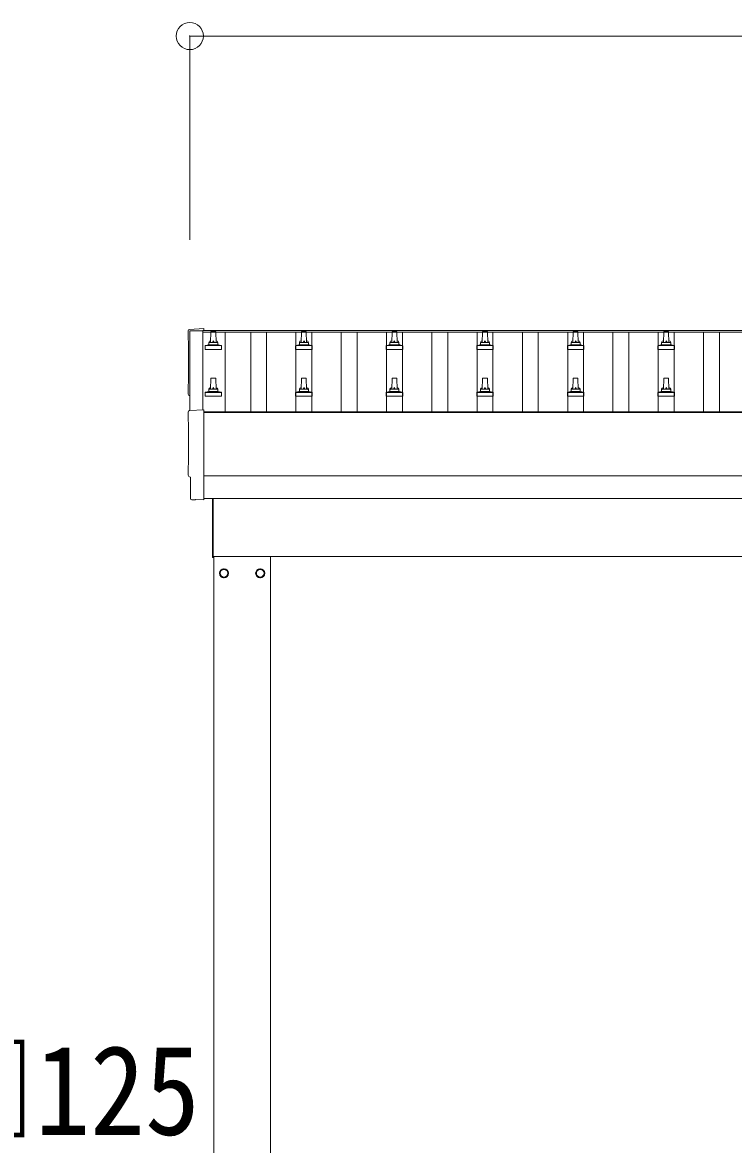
# Model space of a CAD drawing. Units: millimetres at full size, sheet at 1:60; details may follow other scales. Extents: x -16864 to 16864, y -11640 to 11640.
# Drawn here: x -11391 to -9821, y -5492 to -3015 of the extents above; entities that cross this region are included whole.
import ezdxf
from ezdxf.enums import TextEntityAlignment as Align

# ---------------------------------------------------------------- set-up
doc = ezdxf.new("R2010")
doc.units = ezdxf.units.MM
doc.header["$LTSCALE"] = 60
doc.header["$PDMODE"] = 32
doc.header["$PDSIZE"] = 60
for name, color, linetype, lineweight in [('0-2_TEXT1', 4, 'Continuous', 9), ('0-5_ELV2', 5, 'Continuous', 5), ('0-8_TABLE1', 6, 'Continuous', 9)]:
    doc.layers.add(name, color=color, linetype=linetype, lineweight=lineweight)
doc.styles.add('ＭＳ ゴシック', font='')
doc.styles.get('ＭＳ ゴシック').set_extended_font_data('MS Gothic')

msp = doc.modelspace()

# ---------------------------------------------------------------- linework, layer by layer
at = {"layer": '0-2_TEXT1'}
for p, q in [((-10992.98, -3694.86), (-10992.98, -3870.35)), ((-10992.98, -3694.86), (-6146.98, -3694.86)), ((-10992.98, -3698.45), (-6146.98, -3698.45)), ((-11022.55, -3871.89), (-10990.98, -3870.24)), ((-10990.98, -3870.24), (-10990.98, -4069.1)), ((-10990.98, -3874.47), (-6148.98, -3874.47)), ((-10990.98, -3876.36), (-6148.98, -3876.36)), ((-6148.98, -4016.25), (-10990.98, -4016.25)), ((-11010.62, -4069.1), (-11017.53, -4068.74)), ((-10990.98, -4066.07), (-6148.98, -4066.07)), ((-10971.98, -4196.47), (-10971.98, -4066.17)), ((-10969.98, -4066.17), (-10969.98, -4196.47)), ((-10969.98, -4196.47), (-10971.98, -4196.47)), ((-10969.98, -4193.97), (-6273.98, -4193.97)), ((-10968.98, -7193.97), (-10968.98, -4193.97)), ((-10843.98, -4193.97), (-10843.98, -7193.97)), ((-10937.89, -4230.72), (-10937.99, -4230.72)), ((-10937.89, -4231.22), (-10937.99, -4231.22)), ((-10875.08, -4230.72), (-10874.98, -4230.72)), ((-10875.08, -4231.22), (-10874.98, -4231.22))]:
    msp.add_line(p, q, dxfattribs=at)
for points in [[(-11022.55, -3692.46), (-10990.98, -3690.81), (-10990.98, -3694.86)], [(-11021.98, -3871.86), (-11021.98, -3695.83), (-10992.98, -3695.83)], [(-11020.37, -4065.75), (-11020.37, -4018.72), (-11020.97, -4018.72)], [(-11009.87, -4068.83), (-11009.21, -4068.19), (-10990.98, -4069.1)]]:
    msp.add_lwpolyline(points, dxfattribs=at)
for points in [[(-10946.48, -4221.16), (-10954.98, -4226.07), (-10954.98, -4235.88), (-10946.48, -4240.79), (-10937.98, -4235.88), (-10937.98, -4226.07)], [(-10866.48, -4221.16), (-10857.98, -4226.07), (-10857.98, -4235.88), (-10866.48, -4240.79), (-10874.98, -4235.88), (-10874.98, -4226.07)]]:
    msp.add_lwpolyline(points, close=True, dxfattribs=at)
for centre, radius in [((-10946.48, -4230.97), 10), ((-10946.48, -4230.97), 8.5), ((-10866.48, -4230.97), 10), ((-10866.48, -4230.97), 8.5)]:
    msp.add_circle(centre, radius, dxfattribs=at)
for centre, start, end in [((-10946.48, -4230.97), 171.25399, 188.74601), ((-10946.48, -4230.97), 111.25399, 128.74601), ((-10946.48, -4230.97), 51.25399, 68.74601), ((-10946.48, -4230.97), 1.66581, 8.74601), ((-10946.48, -4230.97), 351.25399, 358.33419), ((-10866.48, -4230.97), 171.25399, 178.33419), ((-10866.48, -4230.97), 181.66581, 188.74601), ((-10866.48, -4230.97), 111.25399, 128.74601), ((-10866.48, -4230.97), 51.25399, 68.74601), ((-10866.48, -4230.97), 351.25399, 8.74601), ((-10946.48, -4230.97), 231.25399, 248.74601), ((-10946.48, -4230.97), 291.25399, 308.74601), ((-10866.48, -4230.97), 231.25399, 248.74601), ((-10866.48, -4230.97), 291.25399, 308.74601)]:
    msp.add_arc(centre, 8.6, start, end, dxfattribs=at)
for centre, major_axis, ratio, start_param, end_param in [((-11022.4, -3695.46), (-3, 0), 0.99863, 4.7647489, 6.2979817), ((-15788.26, -3765.88), (4763.38, 0), 0.99863, 6.2686928, 6.2979817), ((-11020.97, -3834.88), (-4.41, 0), 0.99863, 6.2686928, 7.6252171), ((-11022.4, -3874.89), (-3, 0), 0.99863, 4.7647489, 6.2979817), ((-15788.26, -3945.32), (4763.38, 0), 0.99863, 6.2686928, 6.2979817), ((-11020.97, -4014.32), (-4.41, 0), 0.99863, 6.2686928, 7.8539816), ((-11017.37, -4065.74), (-2.18, -2.07), 0.9974, 5.5252311, 7.0411395), ((-11010.56, -4068.1), (-0.727, -0.69), 0.9974, 0.7579542, 1.5707963)]:
    msp.add_ellipse(centre, major_axis=major_axis, ratio=ratio, start_param=start_param, end_param=end_param, dxfattribs=at)
at = {"layer": '0-5_ELV2'}
for p, q in [((-10975.98, -3721.38), (-10975.26, -3697.86)), ((-10974.26, -3696.88), (-10965.71, -3696.88)), ((-10964.71, -3697.86), (-10963.98, -3721.38)), ((-10775.98, -3721.38), (-10775.26, -3697.86)), ((-10774.26, -3696.88), (-10765.71, -3696.88)), ((-10764.71, -3697.86), (-10763.98, -3721.38)), ((-10575.98, -3721.38), (-10575.26, -3697.86)), ((-10574.26, -3696.88), (-10565.71, -3696.88)), ((-10564.71, -3697.86), (-10563.98, -3721.38)), ((-10375.98, -3721.38), (-10375.26, -3697.86)), ((-10374.26, -3696.88), (-10365.71, -3696.88)), ((-10364.71, -3697.86), (-10363.98, -3721.38)), ((-10175.98, -3721.38), (-10175.26, -3697.86)), ((-10174.26, -3696.88), (-10165.71, -3696.88)), ((-10164.71, -3697.86), (-10163.98, -3721.38)), ((-9975.98, -3721.38), (-9975.26, -3697.86)), ((-9974.26, -3696.88), (-9965.71, -3696.88)), ((-9964.71, -3697.86), (-9963.98, -3721.38)), ((-10988.23, -3736.88), (-10988.23, -3729.17)), ((-10951.73, -3736.88), (-10988.23, -3736.88)), ((-10987.85, -3728.38), (-10952.12, -3728.38)), ((-10987.47, -3728.19), (-10980.75, -3726.57)), ((-10980.37, -3726.38), (-10959.6, -3726.38)), ((-10979.98, -3725.59), (-10979.98, -3721.38)), ((-10978.98, -3721.38), (-10960.98, -3721.38)), ((-10959.98, -3725.59), (-10959.98, -3721.38)), ((-10952.5, -3728.19), (-10959.22, -3726.57)), ((-10951.73, -3736.88), (-10951.73, -3729.17)), ((-10788.23, -3736.88), (-10788.23, -3729.17)), ((-10751.73, -3736.88), (-10788.23, -3736.88)), ((-10787.85, -3728.38), (-10752.12, -3728.38)), ((-10787.47, -3728.19), (-10780.75, -3726.57)), ((-10780.37, -3726.38), (-10759.6, -3726.38)), ((-10779.98, -3725.59), (-10779.98, -3721.38)), ((-10778.98, -3721.38), (-10760.98, -3721.38)), ((-10759.98, -3725.59), (-10759.98, -3721.38)), ((-10752.5, -3728.19), (-10759.22, -3726.57)), ((-10751.73, -3736.88), (-10751.73, -3729.17)), ((-10588.23, -3736.88), (-10588.23, -3729.17)), ((-10551.73, -3736.88), (-10588.23, -3736.88)), ((-10587.85, -3728.38), (-10552.12, -3728.38)), ((-10587.47, -3728.19), (-10580.75, -3726.57)), ((-10580.37, -3726.38), (-10559.6, -3726.38)), ((-10579.98, -3725.59), (-10579.98, -3721.38)), ((-10578.98, -3721.38), (-10560.98, -3721.38)), ((-10559.98, -3725.59), (-10559.98, -3721.38)), ((-10552.5, -3728.19), (-10559.22, -3726.57)), ((-10551.73, -3736.88), (-10551.73, -3729.17)), ((-10388.23, -3736.88), (-10388.23, -3729.17)), ((-10351.73, -3736.88), (-10388.23, -3736.88)), ((-10387.85, -3728.38), (-10352.12, -3728.38)), ((-10387.47, -3728.19), (-10380.75, -3726.57)), ((-10380.37, -3726.38), (-10359.6, -3726.38)), ((-10379.98, -3725.59), (-10379.98, -3721.38)), ((-10378.98, -3721.38), (-10360.98, -3721.38)), ((-10359.98, -3725.59), (-10359.98, -3721.38)), ((-10352.5, -3728.19), (-10359.22, -3726.57)), ((-10351.73, -3736.88), (-10351.73, -3729.17)), ((-10188.23, -3736.88), (-10188.23, -3729.17)), ((-10151.73, -3736.88), (-10188.23, -3736.88)), ((-10187.85, -3728.38), (-10152.12, -3728.38)), ((-10187.47, -3728.19), (-10180.75, -3726.57)), ((-10180.37, -3726.38), (-10159.6, -3726.38)), ((-10179.98, -3725.59), (-10179.98, -3721.38)), ((-10178.98, -3721.38), (-10160.98, -3721.38)), ((-10159.98, -3725.59), (-10159.98, -3721.38)), ((-10152.5, -3728.19), (-10159.22, -3726.57)), ((-10151.73, -3736.88), (-10151.73, -3729.17)), ((-9988.23, -3736.88), (-9988.23, -3729.17)), ((-9951.73, -3736.88), (-9988.23, -3736.88)), ((-9987.85, -3728.38), (-9952.12, -3728.38)), ((-9987.47, -3728.19), (-9980.75, -3726.57)), ((-9980.37, -3726.38), (-9959.6, -3726.38)), ((-9979.98, -3725.59), (-9979.98, -3721.38)), ((-9978.98, -3721.38), (-9960.98, -3721.38)), ((-9959.98, -3725.59), (-9959.98, -3721.38)), ((-9952.5, -3728.19), (-9959.22, -3726.57)), ((-9951.73, -3736.88), (-9951.73, -3729.17)), ((-10975.98, -3824.71), (-10975.26, -3801.19)), ((-10974.26, -3800.21), (-10965.71, -3800.21)), ((-10964.71, -3801.19), (-10963.98, -3824.71)), ((-10775.98, -3824.71), (-10775.26, -3801.19)), ((-10774.26, -3800.21), (-10765.71, -3800.21)), ((-10764.71, -3801.19), (-10763.98, -3824.71)), ((-10575.98, -3824.71), (-10575.26, -3801.19)), ((-10574.26, -3800.21), (-10565.71, -3800.21)), ((-10564.71, -3801.19), (-10563.98, -3824.71)), ((-10375.98, -3824.71), (-10375.26, -3801.19)), ((-10374.26, -3800.21), (-10365.71, -3800.21)), ((-10364.71, -3801.19), (-10363.98, -3824.71)), ((-10175.98, -3824.71), (-10175.26, -3801.19)), ((-10174.26, -3800.21), (-10165.71, -3800.21)), ((-10164.71, -3801.19), (-10163.98, -3824.71)), ((-9975.98, -3824.71), (-9975.26, -3801.19)), ((-9974.26, -3800.21), (-9965.71, -3800.21)), ((-9964.71, -3801.19), (-9963.98, -3824.71)), ((-10988.23, -3840.21), (-10988.23, -3832.5)), ((-10987.85, -3831.71), (-10952.12, -3831.71)), ((-10987.47, -3831.53), (-10980.75, -3829.9)), ((-10980.37, -3829.71), (-10959.6, -3829.71)), ((-10979.98, -3828.93), (-10979.98, -3824.71)), ((-10978.98, -3824.71), (-10960.98, -3824.71)), ((-10959.98, -3828.93), (-10959.98, -3824.71)), ((-10952.5, -3831.53), (-10959.22, -3829.9)), ((-10951.73, -3840.21), (-10951.73, -3832.5)), ((-10788.23, -3840.21), (-10788.23, -3832.5)), ((-10787.85, -3831.71), (-10752.12, -3831.71)), ((-10787.47, -3831.53), (-10780.75, -3829.9)), ((-10780.37, -3829.71), (-10759.6, -3829.71)), ((-10779.98, -3828.93), (-10779.98, -3824.71)), ((-10778.98, -3824.71), (-10760.98, -3824.71)), ((-10759.98, -3828.93), (-10759.98, -3824.71)), ((-10752.5, -3831.53), (-10759.22, -3829.9)), ((-10751.73, -3840.21), (-10751.73, -3832.5)), ((-10588.23, -3840.21), (-10588.23, -3832.5)), ((-10587.85, -3831.71), (-10552.12, -3831.71)), ((-10587.47, -3831.53), (-10580.75, -3829.9)), ((-10580.37, -3829.71), (-10559.6, -3829.71)), ((-10579.98, -3828.93), (-10579.98, -3824.71)), ((-10578.98, -3824.71), (-10560.98, -3824.71)), ((-10559.98, -3828.93), (-10559.98, -3824.71)), ((-10552.5, -3831.53), (-10559.22, -3829.9)), ((-10551.73, -3840.21), (-10551.73, -3832.5)), ((-10388.23, -3840.21), (-10388.23, -3832.5)), ((-10387.85, -3831.71), (-10352.12, -3831.71)), ((-10387.47, -3831.53), (-10380.75, -3829.9)), ((-10380.37, -3829.71), (-10359.6, -3829.71)), ((-10379.98, -3828.93), (-10379.98, -3824.71)), ((-10378.98, -3824.71), (-10360.98, -3824.71)), ((-10359.98, -3828.93), (-10359.98, -3824.71)), ((-10352.5, -3831.53), (-10359.22, -3829.9)), ((-10351.73, -3840.21), (-10351.73, -3832.5)), ((-10188.23, -3840.21), (-10188.23, -3832.5)), ((-10187.85, -3831.71), (-10152.12, -3831.71)), ((-10187.47, -3831.53), (-10180.75, -3829.9)), ((-10180.37, -3829.71), (-10159.6, -3829.71)), ((-10179.98, -3828.93), (-10179.98, -3824.71)), ((-10178.98, -3824.71), (-10160.98, -3824.71)), ((-10159.98, -3828.93), (-10159.98, -3824.71)), ((-10152.5, -3831.53), (-10159.22, -3829.9)), ((-10151.73, -3840.21), (-10151.73, -3832.5)), ((-9988.23, -3840.21), (-9988.23, -3832.5)), ((-9987.85, -3831.71), (-9952.12, -3831.71)), ((-9987.47, -3831.53), (-9980.75, -3829.9)), ((-9980.37, -3829.71), (-9959.6, -3829.71)), ((-9979.98, -3828.93), (-9979.98, -3824.71)), ((-9978.98, -3824.71), (-9960.98, -3824.71)), ((-9959.98, -3828.93), (-9959.98, -3824.71)), ((-9952.5, -3831.53), (-9959.22, -3829.9)), ((-9951.73, -3840.21), (-9951.73, -3832.5)), ((-10951.73, -3840.21), (-10988.23, -3840.21)), ((-10751.73, -3840.21), (-10788.23, -3840.21)), ((-10551.73, -3840.21), (-10588.23, -3840.21)), ((-10351.73, -3840.21), (-10388.23, -3840.21)), ((-10151.73, -3840.21), (-10188.23, -3840.21)), ((-9951.73, -3840.21), (-9988.23, -3840.21))]:
    msp.add_line(p, q, dxfattribs=at)
at = {"layer": '0-5_ELV2', "color": 4, "lineweight": 9}
for p, q in [((-10943.48, -3698.45), (-10943.48, -3874.47)), ((-10887.48, -3874.47), (-10887.48, -3698.45)), ((-10852.48, -3874.47), (-10852.48, -3698.45)), ((-10787.48, -3874.47), (-10787.48, -3698.45)), ((-10752.48, -3874.47), (-10752.48, -3698.45)), ((-10687.48, -3874.47), (-10687.48, -3698.45)), ((-10652.48, -3874.47), (-10652.48, -3698.45)), ((-10587.48, -3874.47), (-10587.48, -3698.45)), ((-10552.48, -3874.47), (-10552.48, -3698.45)), ((-10487.48, -3874.47), (-10487.48, -3698.45)), ((-10452.48, -3874.47), (-10452.48, -3698.45)), ((-10387.48, -3874.47), (-10387.48, -3698.45)), ((-10352.48, -3874.47), (-10352.48, -3698.45)), ((-10287.48, -3874.47), (-10287.48, -3698.45)), ((-10252.48, -3874.47), (-10252.48, -3698.45)), ((-10187.48, -3874.47), (-10187.48, -3698.45)), ((-10152.48, -3874.47), (-10152.48, -3698.45)), ((-10087.48, -3874.47), (-10087.48, -3698.45)), ((-10052.48, -3874.47), (-10052.48, -3698.45)), ((-9987.48, -3874.47), (-9987.48, -3698.45)), ((-9952.48, -3874.47), (-9952.48, -3698.45)), ((-9887.48, -3874.47), (-9887.48, -3698.45)), ((-9852.48, -3874.47), (-9852.48, -3698.45))]:
    msp.add_line(p, q, dxfattribs=at)
at = {"layer": '0-5_ELV2'}
for centre, radius, start, end in [((-10974.26, -3697.88), 1, 90, 178.60509), ((-10965.71, -3697.88), 1, 1.39491, 90), ((-10774.26, -3697.88), 1, 90, 178.60509), ((-10765.71, -3697.88), 1, 1.39491, 90), ((-10574.26, -3697.88), 1, 90, 178.60509), ((-10565.71, -3697.88), 1, 1.39491, 90), ((-10374.26, -3697.88), 1, 90, 178.60509), ((-10365.71, -3697.88), 1, 1.39491, 90), ((-10174.26, -3697.88), 1, 90, 178.60509), ((-10165.71, -3697.88), 1, 1.39491, 90), ((-9974.26, -3697.88), 1, 90, 178.60509), ((-9965.71, -3697.88), 1, 1.39491, 90), ((-10987.23, -3729.17), 1, 103.62699, 180), ((-10980.98, -3725.59), 1, 283.62699, 0), ((-10975.9, -3722.01), 4.13, 90, 171.17633), ((-10978.98, -3722.38), 1, 90, 180), ((-10966.65, -3721.38), 4.83, 133.60282, 180), ((-10973.32, -3721.38), 4.83, 0, 46.39718), ((-10964.07, -3722.01), 4.13, 8.82367, 90), ((-10960.98, -3722.38), 1, 0, 90), ((-10958.98, -3725.59), 1, 180, 256.37301), ((-10952.73, -3729.17), 1, 0, 76.37301), ((-10787.23, -3729.17), 1, 103.62699, 180), ((-10780.98, -3725.59), 1, 283.62699, 0), ((-10775.9, -3722.01), 4.13, 90, 171.17633), ((-10778.98, -3722.38), 1, 90, 180), ((-10766.65, -3721.38), 4.83, 133.60282, 180), ((-10773.32, -3721.38), 4.83, 0, 46.39718), ((-10764.07, -3722.01), 4.13, 8.82367, 90), ((-10760.98, -3722.38), 1, 0, 90), ((-10758.98, -3725.59), 1, 180, 256.37301), ((-10752.73, -3729.17), 1, 0, 76.37301), ((-10587.23, -3729.17), 1, 103.62699, 180), ((-10580.98, -3725.59), 1, 283.62699, 0), ((-10575.9, -3722.01), 4.13, 90, 171.17633), ((-10578.98, -3722.38), 1, 90, 180), ((-10566.65, -3721.38), 4.83, 133.60282, 180), ((-10573.32, -3721.38), 4.83, 0, 46.39718), ((-10564.07, -3722.01), 4.13, 8.82367, 90), ((-10560.98, -3722.38), 1, 0, 90), ((-10558.98, -3725.59), 1, 180, 256.37301), ((-10552.73, -3729.17), 1, 0, 76.37301), ((-10387.23, -3729.17), 1, 103.62699, 180), ((-10380.98, -3725.59), 1, 283.62699, 0), ((-10375.9, -3722.01), 4.13, 90, 171.17633), ((-10378.98, -3722.38), 1, 90, 180), ((-10366.65, -3721.38), 4.83, 133.60282, 180), ((-10373.32, -3721.38), 4.83, 0, 46.39718), ((-10364.07, -3722.01), 4.13, 8.82367, 90), ((-10360.98, -3722.38), 1, 0, 90), ((-10358.98, -3725.59), 1, 180, 256.37301), ((-10352.73, -3729.17), 1, 0, 76.37301), ((-10187.23, -3729.17), 1, 103.62699, 180), ((-10180.98, -3725.59), 1, 283.62699, 0), ((-10175.9, -3722.01), 4.13, 90, 171.17633), ((-10178.98, -3722.38), 1, 90, 180), ((-10166.65, -3721.38), 4.83, 133.60282, 180), ((-10173.32, -3721.38), 4.83, 0, 46.39718), ((-10164.07, -3722.01), 4.13, 8.82367, 90), ((-10160.98, -3722.38), 1, 0, 90), ((-10158.98, -3725.59), 1, 180, 256.37301), ((-10152.73, -3729.17), 1, 0, 76.37301), ((-9987.23, -3729.17), 1, 103.62699, 180), ((-9980.98, -3725.59), 1, 283.62699, 0), ((-9975.9, -3722.01), 4.13, 90, 171.17633), ((-9978.98, -3722.38), 1, 90, 180), ((-9966.65, -3721.38), 4.83, 133.60282, 180), ((-9973.32, -3721.38), 4.83, 0, 46.39718), ((-9964.07, -3722.01), 4.13, 8.82367, 90), ((-9960.98, -3722.38), 1, 0, 90), ((-9958.98, -3725.59), 1, 180, 256.37301), ((-9952.73, -3729.17), 1, 0, 76.37301), ((-10974.26, -3801.21), 1, 90, 178.60509), ((-10965.71, -3801.21), 1, 1.39491, 90), ((-10774.26, -3801.21), 1, 90, 178.60509), ((-10765.71, -3801.21), 1, 1.39491, 90), ((-10574.26, -3801.21), 1, 90, 178.60509), ((-10565.71, -3801.21), 1, 1.39491, 90), ((-10374.26, -3801.21), 1, 90, 178.60509), ((-10365.71, -3801.21), 1, 1.39491, 90), ((-10174.26, -3801.21), 1, 90, 178.60509), ((-10165.71, -3801.21), 1, 1.39491, 90), ((-9974.26, -3801.21), 1, 90, 178.60509), ((-9965.71, -3801.21), 1, 1.39491, 90), ((-10987.23, -3832.5), 1, 103.62699, 180), ((-10980.98, -3828.93), 1, 283.62699, 0), ((-10975.9, -3825.35), 4.13, 90, 171.17633), ((-10978.98, -3825.71), 1, 90, 180), ((-10966.65, -3824.71), 4.83, 133.60282, 180), ((-10973.32, -3824.71), 4.83, 0, 46.39718), ((-10964.07, -3825.35), 4.13, 8.82367, 90), ((-10960.98, -3825.71), 1, 0, 90), ((-10958.98, -3828.93), 1, 180, 256.37301), ((-10952.73, -3832.5), 1, 0, 76.37301), ((-10787.23, -3832.5), 1, 103.62699, 180), ((-10780.98, -3828.93), 1, 283.62699, 0), ((-10775.9, -3825.35), 4.13, 90, 171.17633), ((-10778.98, -3825.71), 1, 90, 180), ((-10766.65, -3824.71), 4.83, 133.60282, 180), ((-10773.32, -3824.71), 4.83, 0, 46.39718), ((-10764.07, -3825.35), 4.13, 8.82367, 90), ((-10760.98, -3825.71), 1, 0, 90), ((-10758.98, -3828.93), 1, 180, 256.37301), ((-10752.73, -3832.5), 1, 0, 76.37301), ((-10587.23, -3832.5), 1, 103.62699, 180), ((-10580.98, -3828.93), 1, 283.62699, 0), ((-10575.9, -3825.35), 4.13, 90, 171.17633), ((-10578.98, -3825.71), 1, 90, 180), ((-10566.65, -3824.71), 4.83, 133.60282, 180), ((-10573.32, -3824.71), 4.83, 0, 46.39718), ((-10564.07, -3825.35), 4.13, 8.82367, 90), ((-10560.98, -3825.71), 1, 0, 90), ((-10558.98, -3828.93), 1, 180, 256.37301), ((-10552.73, -3832.5), 1, 0, 76.37301), ((-10387.23, -3832.5), 1, 103.62699, 180), ((-10380.98, -3828.93), 1, 283.62699, 0), ((-10375.9, -3825.35), 4.13, 90, 171.17633), ((-10378.98, -3825.71), 1, 90, 180), ((-10366.65, -3824.71), 4.83, 133.60282, 180), ((-10373.32, -3824.71), 4.83, 0, 46.39718), ((-10364.07, -3825.35), 4.13, 8.82367, 90), ((-10360.98, -3825.71), 1, 0, 90), ((-10358.98, -3828.93), 1, 180, 256.37301), ((-10352.73, -3832.5), 1, 0, 76.37301), ((-10187.23, -3832.5), 1, 103.62699, 180), ((-10180.98, -3828.93), 1, 283.62699, 0), ((-10175.9, -3825.35), 4.13, 90, 171.17633), ((-10178.98, -3825.71), 1, 90, 180), ((-10166.65, -3824.71), 4.83, 133.60282, 180), ((-10173.32, -3824.71), 4.83, 0, 46.39718), ((-10164.07, -3825.35), 4.13, 8.82367, 90), ((-10160.98, -3825.71), 1, 0, 90), ((-10158.98, -3828.93), 1, 180, 256.37301), ((-10152.73, -3832.5), 1, 0, 76.37301), ((-9987.23, -3832.5), 1, 103.62699, 180), ((-9980.98, -3828.93), 1, 283.62699, 0), ((-9975.9, -3825.35), 4.13, 90, 171.17633), ((-9978.98, -3825.71), 1, 90, 180), ((-9966.65, -3824.71), 4.83, 133.60282, 180), ((-9973.32, -3824.71), 4.83, 0, 46.39718), ((-9964.07, -3825.35), 4.13, 8.82367, 90), ((-9960.98, -3825.71), 1, 0, 90), ((-9958.98, -3828.93), 1, 180, 256.37301), ((-9952.73, -3832.5), 1, 0, 76.37301)]:
    msp.add_arc(centre, radius, start, end, dxfattribs=at)
at = {"layer": '0-8_TABLE1'}
for p, q in [((-11021.98, -3044.86), (-11021.98, -3494.86)), ((-6117.98, -3044.86), (-11021.98, -3044.86))]:
    msp.add_line(p, q, dxfattribs=at)
msp.add_point((-11021.98, -3044.86), dxfattribs=at)

# ---------------------------------------------------------------- texts
at = {"layer": '0-8_TABLE1', "color": 7, "style": 'ＭＳ ゴシック', "width": 0.9}
msp.add_text('□125', height=197.9, dxfattribs=at).set_placement((-11606.16, -5530.44), align=Align.BOTTOM_LEFT)

doc.saveas('drawing.dxf')
